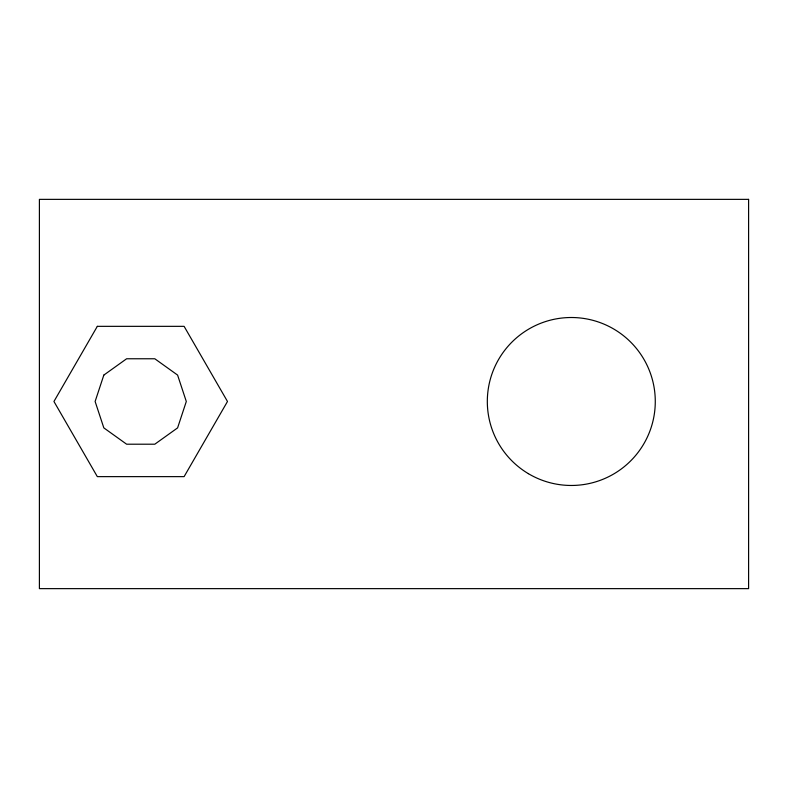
<?xml version="1.0" encoding="UTF-8"?>
<svg xmlns="http://www.w3.org/2000/svg" width="788" height="788" viewBox="0 0 788 788"><rect width="100%" height="100%" fill="white"/><g stroke="black" fill="none" stroke-linecap="round" stroke-linejoin="round"><path stroke-width="1.18" d="M103.829 375.088L95.121 401.486L103.829 427.884L126.622 444.205L154.803 444.205L177.596 427.884L186.303 401.486L177.596 375.088L154.803 358.767L126.622 358.767L103.829 375.088M97.328 326.34L53.939 401.486L97.328 476.632L184.106 476.632L227.486 401.486L184.106 326.34L97.328 326.34M748.6 199.364L39.4 199.364L39.4 588.636L748.6 588.636L748.6 199.364M528.364 473.657A83.971 83.971 0 0 0 655.271 402.579A83.971 83.971 0 0 0 530.265 328.222A83.971 83.971 0 0 0 528.364 473.657"/></g></svg>
